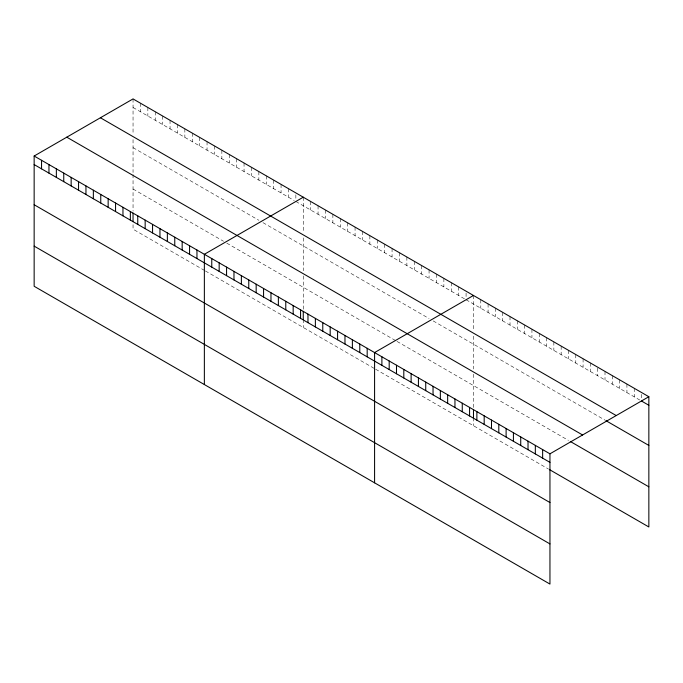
<?xml version="1.0" encoding="UTF-8"?>
<svg xmlns="http://www.w3.org/2000/svg" width="683" height="683" viewBox="0 0 683 683"><rect width="100%" height="100%" fill="white"/><g stroke="black" fill="none" stroke-linecap="round" stroke-linejoin="round"><path stroke-width="0.51" stroke-dasharray="3.42 2.56" d="M133.048 107.47L294.219 200.52M295.859 201.476L464.431 298.795M466.079 299.743L639.715 399.999M133.048 147.639L258.857 220.276M262.972 222.649L429.069 318.543M433.184 320.916L605.01 420.122M133.048 189.02L223.503 241.244M226.79 243.139L396.183 340.937M397.002 341.415L568.469 440.407M204.584 270.485L133.048 229.181L133.048 221.147M205.412 270.963L374.805 368.76M375.624 369.23L548.372 468.973M641.542 394.398L641.542 399.154M634.234 388.286L634.234 396.832M626.926 384.059L626.926 392.614M619.618 379.842L619.618 388.396M612.318 375.624L612.318 384.179M605.01 371.407L605.01 379.961M597.702 368.137L597.702 375.735M590.394 362.972L590.394 371.518M583.086 358.754L583.086 367.3M575.778 354.528L575.778 363.083M568.469 350.311L568.469 358.865M561.161 346.093L561.161 354.648M553.853 341.876L553.853 350.422M546.545 337.658L546.545 346.204M539.246 333.441L539.246 341.987M531.937 329.223L531.937 337.769M524.629 324.997L524.629 333.552M517.321 320.779L517.321 329.334M510.013 316.562L510.013 325.117M502.705 312.344L502.705 320.89M495.397 308.127L495.397 316.673M488.089 303.909L488.089 312.455M480.781 299.692L480.781 308.238M473.481 295.466L473.481 331.127M473.481 336.147L473.481 369.008M473.481 374.182L473.481 407.657M473.481 417.697L473.481 425.731M466.079 293.092L466.079 297.848M458.677 286.92L458.677 295.474M451.275 282.651L451.275 291.197M443.873 278.382L443.873 286.928M436.471 274.105L436.471 282.66M429.069 269.836L429.069 278.382M421.676 265.559L421.676 274.114M414.274 261.29L414.274 269.836M406.872 257.013L406.872 265.567M399.47 252.744L399.47 261.29M392.068 248.467L392.068 257.021M384.666 244.198L384.666 252.744M377.272 239.921L377.272 248.475M369.87 235.652L369.87 244.198M362.468 231.375L362.468 239.929M355.066 227.106L355.066 235.652M347.664 222.829L347.664 231.383M340.262 218.56L340.262 227.106M332.869 214.291L332.869 222.837M325.467 210.014L325.467 218.569M318.065 205.745L318.065 214.291M310.663 201.468L310.663 210.023M303.261 197.199L303.261 232.86M303.261 237.88L303.261 270.741M303.261 275.915L303.261 310.389M303.261 319.422L303.261 327.456M295.859 194.826L295.859 199.573M288.465 188.653L288.465 197.199M281.063 184.376L281.063 192.93M273.661 180.107L273.661 188.653M266.259 175.83L266.259 184.384M258.857 171.561L258.857 180.107M251.455 167.284L251.455 175.838M244.053 163.015L244.053 171.561M236.659 158.746L236.659 167.292M229.257 154.469L229.257 163.024M221.855 150.2L221.855 158.746M214.453 145.923L214.453 154.478M207.051 141.654L207.051 150.2M199.649 137.377L199.649 145.931M192.256 133.108L192.256 141.654M184.854 128.831L184.854 137.385M177.452 124.562L177.452 133.108M170.05 120.285L170.05 128.839M162.648 116.016L162.648 124.562M155.246 111.739L155.246 120.293M147.852 107.47L147.852 116.016M140.45 103.193L140.45 111.747M133.048 98.924L133.048 134.585M133.048 139.605L133.048 172.466M133.048 174.532L133.048 211.107"/><path stroke-width="1.02" d="M34.15 156.023L549.952 453.819L549.952 584.076L34.15 286.279L34.15 156.023L133.048 98.924L648.85 396.721L648.85 526.977L549.286 469.494M303.261 197.199L204.362 254.298L204.362 384.555M473.481 295.466L374.583 352.565L374.583 482.821M549.952 453.819L648.85 396.721M641.542 401.049L648.85 405.267M100.41 117.766L616.211 415.563M605.923 420.651L648.85 445.436M66.789 137.181L582.59 434.977M570.296 441.466L648.85 486.817M34.15 164.569L549.952 462.365M34.15 204.738L549.952 502.534M34.15 246.119L549.952 543.916M542.644 449.602L542.644 458.148M535.335 445.384L535.335 453.93M528.027 441.158L528.027 449.713M520.728 436.941L520.728 445.495M513.42 432.723L513.42 441.278M506.112 428.506L506.112 437.052M498.803 424.288L498.803 432.834M491.495 420.071L491.495 428.617M484.187 415.853L484.187 424.399M476.879 411.627L476.879 420.182M473.481 409.663L473.481 417.697M469.571 407.409L469.571 415.964M462.263 403.192L462.263 411.747M454.955 398.974L454.955 407.52M447.655 394.757L447.655 403.303M440.347 390.539L440.347 399.085M433.039 386.313L433.039 394.868M425.731 382.096L425.731 390.65M418.423 377.878L418.423 386.433M411.115 373.661L411.115 382.207M403.807 369.443L403.807 377.989M396.499 365.226L396.499 373.772M389.19 361.008L389.19 369.554M381.891 356.782L381.891 365.337M367.181 348.296L367.181 356.842M359.779 344.019L359.779 352.573M352.377 339.75L352.377 348.296M344.975 335.473L344.975 344.027M337.573 331.204L337.573 339.75M330.179 326.935L330.179 335.481M322.777 322.658L322.777 331.212M315.375 318.389L315.375 326.935M307.973 314.112L307.973 322.666M303.261 311.388L303.261 319.422M300.571 309.843L300.571 318.389M293.169 305.566L293.169 314.12M285.776 301.297L285.776 309.843M278.374 297.02L278.374 305.574M270.972 292.751L270.972 301.297M263.57 288.474L263.57 297.028M256.168 284.205L256.168 292.751M248.766 279.928L248.766 288.482M241.372 275.659L241.372 284.205M233.97 271.382L233.97 279.936M226.568 267.113L226.568 275.659M219.166 262.844L219.166 271.39M211.764 258.567L211.764 267.121M196.96 250.021L196.96 258.575M189.567 245.752L189.567 254.298M182.165 241.475L182.165 250.029M174.763 237.206L174.763 245.752M167.361 232.929L167.361 241.483M159.959 228.66L159.959 237.206M152.557 224.383L152.557 232.937M145.163 220.114L145.163 228.66M137.761 215.837L137.761 224.391M133.048 213.113L133.048 221.147M130.359 211.568L130.359 220.114M122.957 207.291L122.957 215.845M115.555 203.022L115.555 211.568M108.153 198.753L108.153 207.299M100.76 194.476L100.76 203.03M93.358 190.207L93.358 198.753M85.956 185.93L85.956 194.484M78.554 181.661L78.554 190.207M71.152 177.384L71.152 185.938M63.75 173.115L63.75 181.661M56.356 168.838L56.356 177.392M48.954 164.569L48.954 173.115M41.552 160.292L41.552 168.846"/></g></svg>
